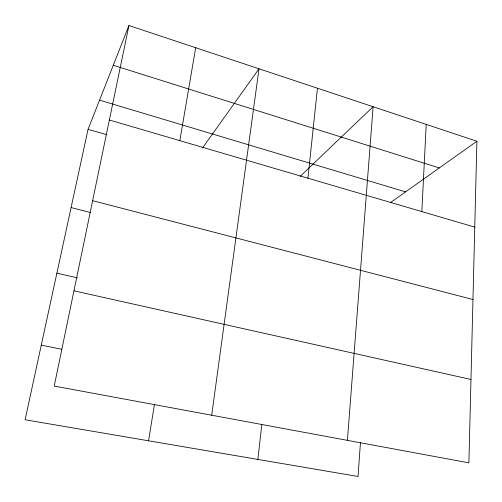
<?xml version="1.0" encoding="UTF-8"?>
<svg xmlns="http://www.w3.org/2000/svg" width="502" height="502" viewBox="0 0 502 502"><rect width="100%" height="100%" fill="white"/><g stroke="black" fill="none" stroke-linecap="round" stroke-linejoin="round"><path stroke-width="0.75" d="M476.9 141.25L468.899 462.844L54.216 386.069L128.939 25.52L476.9 141.25L390.292 202.739M421.837 211.587L426.211 124.389M360.48 442.168L358.033 476.48L25.1 419.766L88.063 129.321L128.939 25.52M347.403 440.354L373.118 106.731L300.165 176.365M307.927 178.197L317.446 88.22M257.84 459.412L261.812 424.717M211.7 415.223L259.013 68.78L202.626 147.82M148.561 440.8L154.447 404.474M179.835 140.648L195.686 47.715M41.271 345.163L61.809 349.267M73.957 290.827L470.97 379.474M56.883 273.163L77.427 277.863M71.102 207.571L90.705 212.572M92.638 200.668L472.959 299.518M88.063 129.321L106.863 134.718M109.361 119.991L474.766 227.105M99.553 100.143L405.597 191.877M113.289 65.26L439.288 167.957"/></g></svg>
